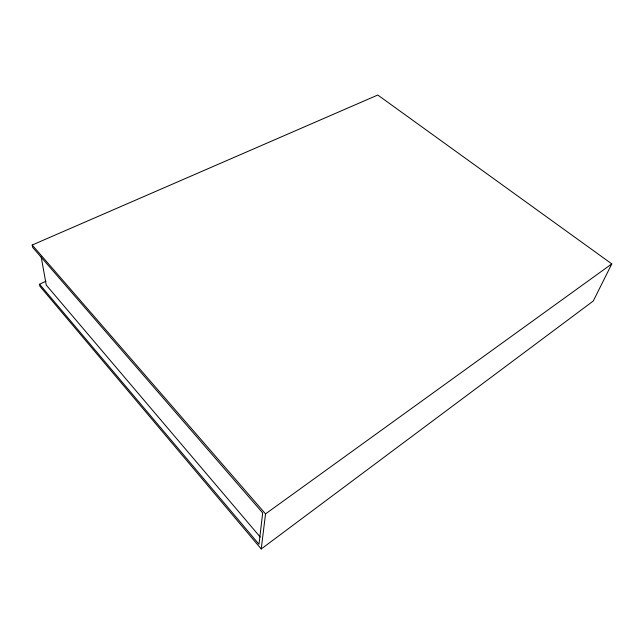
<?xml version="1.0" encoding="UTF-8"?>
<svg xmlns="http://www.w3.org/2000/svg" width="644" height="644" viewBox="0 0 644 644"><rect width="100%" height="100%" fill="white"/><g stroke="black" fill="none" stroke-linecap="round" stroke-linejoin="round"><path stroke-width="0.97" d="M39.558 284.205L39.96 286.355L261.223 548.978L265.537 513.888L611.8 263.895L377.778 95.022L32.2 245.018L32.643 247.377L262.688 512.914L258.993 544.261L39.558 284.205L45.933 281.259M611.8 263.895L593.261 301.022L261.223 548.978M32.2 245.018L265.537 513.888M260.248 537.08L46.255 285.075L41.208 257.012"/></g></svg>
